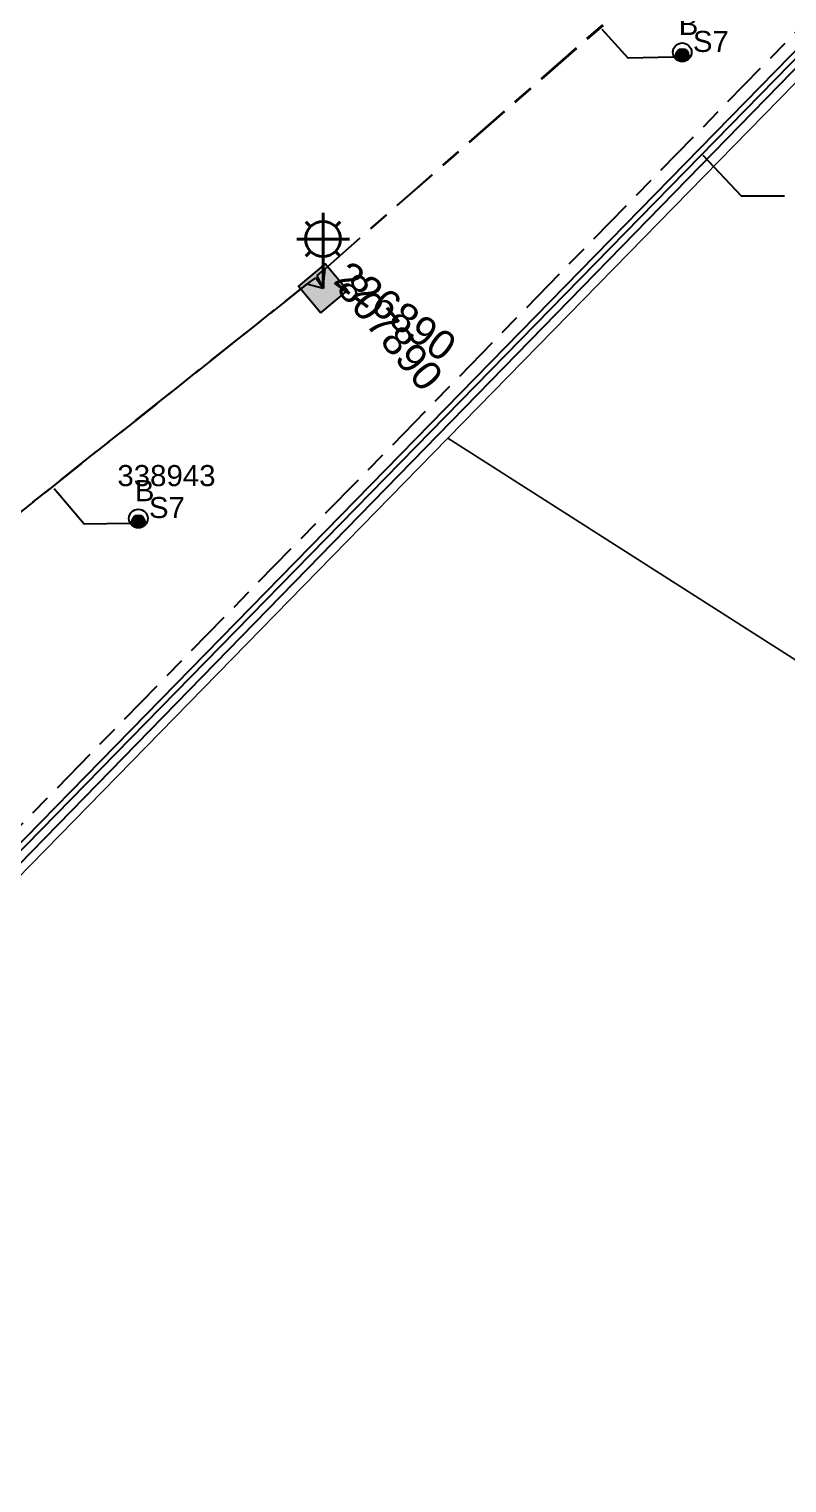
# Model space of a CAD drawing. Header units: metres. Extents: x 0 to 294317, y 0 to 6233398.
# Drawn here: x 292404.7 to 292469.4, y 6232032.2 to 6232156.4 of the extents above; entities that cross this region are included whole.
import ezdxf
from ezdxf.enums import TextEntityAlignment as Align

# ---------------------------------------------------------------- set-up
doc = ezdxf.new("R2010")
doc.units = ezdxf.units.M
doc.linetypes.add('Cable Exist UG', pattern=[8.2, 4, -1.2, 1.8, -1.2])
doc.layers.get('0').update_dxf_attribs({"color": 6})
for name, color, linetype in [('_User Miscellaneous2', 7, 'Continuous'), ('Duct_SP_EXT', 7, 'Continuous'), ('Equip_SP_SL_EXT', 7, 'Continuous'), ('Mains_HV_EXT', 7, 'Continuous'), ('Mains_SL_EXT', 7, 'Continuous'), ('Services_SP_EXT', 7, 'Continuous'), ('SupportsUG_SP_LV_SL_EXT', 7, 'Continuous'), ('Trench_SP_EXT', 7, 'Continuous')]:
    doc.layers.add(name, color=color, linetype=linetype)
doc.layers.add('Cadastre Land Parcels_SP_EXT', color=9, linetype='Continuous', lineweight=5)
doc.layers.add('Cadastre Roads_SP_EXT', color=9, linetype='Continuous', lineweight=5)
doc.styles.add('COLUMN_LABEL', font='arial.ttf')
doc.styles.add('iecARIAL', font='arial.ttf', dxfattribs={"height": 2})
doc.styles.add('POLE_LABEL', font='arial.ttf')
doc.styles.get("Standard").update_dxf_attribs({"font": 'arial.ttf'})

# ---------------------------------------------------------------- blocks, each defined once
blk = doc.blocks.new('COLUMN_EXT')
blk.add_hatch(color=256).paths.add_polyline_path([(-1.49, 1.48), (-1.49, -1.49), (1.48, -1.49), (1.48, 1.48)])
blk.add_lwpolyline([(-1.49, -1.49), (1.48, -1.49), (1.48, 1.48), (-1.49, 1.48)], close=True)
for tag, height, style, flags, p in [('ASSET_NUM', 2.5, 'COLUMN_LABEL', 8, (2, 2)), ('STRUCTURE_PLANT_NUMBER', 0.2, 'POLE_LABEL', 9, (1.81, 0.03)), ('STREET_CODE', 0.2, 'COLUMN_LABEL', 9, (1.81, -0.2))]:
    blk.add_attdef(tag, text='', height=height, dxfattribs=dict(style=style, flags=flags)).set_placement(p, align=Align.MIDDLE_LEFT)
at = {"flags": 9}
for tag, p in [('COLUMN_TYPE', (1.81, -0.4)), ('OWNED_BY', (1.81, -0.6)), ('STATE', (1.81, -0.8)), ('USAGE', (1.81, -1)), ('LEGEND', (1.81, -1.2)), ('STREETNAME', (1.81, -1.6)), ('SUBURB', (1.81, -1.8)), ('LOCATION', (1.81, -1.4)), ('NOTES', (1.81, -2))]:
    blk.add_attdef(tag, text='', height=0.2, dxfattribs=at).set_placement(p, align=Align.MIDDLE_LEFT)
at = {"flags": 1}
blk.add_attdef('Z', (1.81, -2.35), '', height=0.2, dxfattribs=at)
blk = doc.blocks.new('DUCT_EXT')
blk.add_circle((0, 0.8), 0.8)
at = {"flags": 1}
blk.add_attdef('Z', (0, 0), '', height=0.2, dxfattribs=at)
at = {"flags": 9}
for tag, p in [('DUCT_CODE', (0, 0)), ('XSECT_TYPE', (0, -0.2)), ('STATE', (0, -0.6)), ('FB_REFERENCE', (0, -0.4)), ('NOTES', (0, -0.8))]:
    blk.add_attdef(tag, text='', height=0.2, dxfattribs=at).set_placement(p, align=Align.MIDDLE_LEFT)
blk = doc.blocks.new('SL_LANTERN_EXT')
at = {"lineweight": 40}
for p, q in [((0, 1.97), (0, 6.47)), ((-1.46, 5.68), (-1.06, 5.28)), ((1.46, 5.68), (1.06, 5.28)), ((-2.25, 4.22), (2.25, 4.22)), ((-1.46, 2.76), (-1.06, 3.16)), ((0, 0), (0, 2.72)), ((1.46, 2.76), (1.06, 3.16))]:
    blk.add_line(p, q, dxfattribs=at)
blk.add_circle((0, 4.22), 1.5, dxfattribs=at)
at = {"style": 'iecARIAL', "flags": 8}
blk.add_attdef('ASSET_NUM', (1.5, 1.5), '', height=2.5, dxfattribs=at)
for tag, p, height, flags in [('CONSTRUCTED_VOLTAGE', (0.98, -0.65), 0.2, 9), ('CONTROL_TYPE', (0.98, -0.85), 0.2, 9), ('LANTERN_PURPOSE', (0.98, -1.05), 0.2, 9), ('LANTERN_TYPE', (0.98, -1.25), 0.2, 9), ('LNUMBER', (2.18, -3.25), 2.5, 8), ('OPERATING_VOLTAGE', (0.98, -1.65), 0.2, 9), ('ORIENTATION', (0.98, -1.85), 0.2, 9), ('OWNED_BY', (0.98, -2.05), 0.2, 9), ('STATE', (0.98, -2.25), 0.2, 9), ('NO_PHASES', (0.98, -1.45), 0.2, 9), ('USAGE', (0.98, -2.45), 0.2, 9), ('CEXIST', (0.98, -2.65), 0.2, 9), ('CNEW', (0.98, -2.85), 0.2, 9), ('CNUMBER', (0.98, -3.05), 0.2, 9), ('CREMOVE', (0.98, -3.25), 0.2, 9), ('CREPLACE', (0.98, -3.45), 0.2, 9), ('LKINGHEIGHT', (0.98, -3.65), 0.2, 9), ('LBRACKET', (0.98, -3.85), 0.2, 9), ('LBRACKETVOCAB', (0.98, -4.05), 0.2, 9), ('LCATEGORY', (0.98, -4.25), 0.2, 9), ('LCHARGE1', (0.98, -4.45), 0.2, 9), ('LCHARGE1PERCENT', (0.98, -4.65), 0.2, 9), ('LCHARGE2', (0.98, -4.85), 0.2, 9), ('LCHARGE2PERCENT', (0.98, -5.05), 0.2, 9), ('LCHARGE3', (0.98, -5.25), 0.2, 9), ('LCHARGE3PERCENT', (0.98, -5.45), 0.2, 9), ('LEXIST', (0.98, -5.65), 0.2, 9), ('LLAMP', (0.98, -5.85), 0.2, 9), ('LLAMPVOCAB', (0.98, -6.05), 0.2, 9), ('LMAST', (0.98, -6.25), 0.2, 9), ('LMASTVOCAB', (0.98, -6.45), 0.2, 9), ('LNEW', (0.98, -6.65), 0.2, 9), ('LANTNUMBER', (0.98, -6.85), 0.2, 9), ('LOUTREACH', (0.98, -7.25), 0.2, 9), ('LOUTREACHVOCAB', (0.98, -7.45), 0.2, 9), ('LRATECODE', (0.98, -7.65), 0.2, 9), ('LREMOVE', (0.98, -7.85), 0.2, 9), ('LREPLACE', (0.98, -8.05), 0.2, 9), ('LTYPE', (0.98, -8.25), 0.2, 9), ('LTYPEVOCAB', (0.98, -8.45), 0.2, 9), ('LEGEND', (0.98, -8.65), 0.2, 9), ('LOCATION', (0.98, -8.85), 0.2, 9), ('STREETNAME', (0.98, -9.25), 0.2, 9), ('SUBURB', (0.98, -9.45), 0.2, 1), ('NOTES', (0.98, -9.05), 0.2, 9)]:
    blk.add_attdef(tag, p, '', height=height, dxfattribs=dict(flags=flags))
blk = doc.blocks.new('CABLE_LARGE_EXT')
h = blk.add_hatch(color=256)
edge = h.paths.add_edge_path()
edge.add_arc((0, 0.55), 0.55, 0, 360)
blk.add_circle((0, 0.55), 0.55)
at = {"flags": 1}
blk.add_attdef('Z', (0, 0), '', height=0.2, dxfattribs=at)
at = {"flags": 9}
for tag, p in [('COND_CODE', (0, 0)), ('STATE', (0, -0.4)), ('XSECT_SIZE', (0, -0.6)), ('FB_REFERENCE', (0, -0.2)), ('NOTES', (0, -0.8))]:
    blk.add_attdef(tag, text='', height=0.2, dxfattribs=at).set_placement(p, align=Align.MIDDLE_LEFT)

msp = doc.modelspace()

# ---------------------------------------------------------------- linework, layer by layer
at = {"layer": 'Cadastre Land Parcels_SP_EXT', "linetype": 'Continuous'}
for points in [[(292529.34, 6232212.34), (292440.47, 6232121.47), (292484.47, 6232093.41)], [(292484.47, 6232093.41), (292440.47, 6232121.47), (292382.69, 6232062.4)]]:
    msp.add_lwpolyline(points, dxfattribs=at)
at = {"layer": 'Cadastre Roads_SP_EXT', "linetype": 'Continuous'}
msp.add_lwpolyline([(292382.69, 6232062.4), (292440.47, 6232121.47), (292529.34, 6232212.34), (292487.54, 6232247.52), (292479.39, 6232254.39), (292476.07, 6232248.44), (292466.73, 6232238.65), (292438, 6232207.77), (292431.16, 6232198.45), (292428.87, 6232190.32), (292378.46, 6232144.71)], dxfattribs=at)
at = {"layer": 'Duct_SP_EXT'}
for p, q in [((292361.96, 6232044.01), (292499.49, 6232184.55)), ((292362.32, 6232043.69), (292499.83, 6232184.22))]:
    msp.add_line(p, q, dxfattribs=at)
for points in [[(292459.74, 6232154.04), (292455.88, 6232153.96), (292453.67, 6232156.4)], [(292469.24, 6232142.15), (292465.56, 6232142.15), (292462.3, 6232145.63)], [(292413.25, 6232114.19), (292409.39, 6232114.12), (292406.81, 6232117.14)]]:
    msp.add_lwpolyline(points, dxfattribs=at)
at = {"layer": 'Mains_HV_EXT', "linetype": 'Cable Exist UG'}
msp.add_lwpolyline([(292332.83, 6232010.98), (292334.2, 6232010.28), (292361.25, 6232044.68), (292498.83, 6232185.47)], dxfattribs=at)
at = {"layer": 'Mains_SL_EXT', "linetype": 'Cable Exist UG'}
for points in [[(292429.81, 6232134.32), (292429.97, 6232135.96), (292463.73, 6232165.61), (292472.64, 6232170.43), (292484.8, 6232176.97)], [(292429.8, 6232134.28), (292428.42, 6232134.63), (292375.25, 6232092.36), (292375.19, 6232090.89)]]:
    msp.add_lwpolyline(points, dxfattribs=at)
at = {"layer": 'Services_SP_EXT'}
msp.add_lwpolyline([(292384.57, 6232061.95), (292383.59, 6232064.33), (292508.02, 6232191.9), (292524.3, 6232208.72), (292524.65, 6232210.59)], dxfattribs=at)
at = {"layer": 'Trench_SP_EXT', "linetype": 'Cable Exist UG'}
for points in [[(292429.8, 6232134.28), (292429.3, 6232135.37), (292429.97, 6232135.96), (292464.16, 6232165.85), (292484.8, 6232176.97)], [(292375.19, 6232090.89), (292375.25, 6232092.36), (292428.42, 6232134.63), (292429.19, 6232135.18), (292429.8, 6232134.28)]]:
    msp.add_lwpolyline(points, dxfattribs=at)

# ---------------------------------------------------------------- block references
at = {"layer": 'Duct_SP_EXT'}
for name, p in [('DUCT_EXT', (292460.5, 6232153.66)), ('CABLE_LARGE_EXT', (292460.5, 6232153.66)), ('DUCT_EXT', (292414.01, 6232113.81)), ('CABLE_LARGE_EXT', (292414.01, 6232113.81))]:
    msp.add_blockref(name, p, dxfattribs=at)
at = {"layer": 'Equip_SP_SL_EXT'}
ref = msp.add_blockref('SL_LANTERN_EXT', (292429.8, 6232134.28), dxfattribs=at)
ref.add_attrib('ASSET_NUM', '226890', dxfattribs={"layer": '0', "height": 2.5, "rotation": 323.7963, "style": 'iecARIAL'}).set_placement((292431.3, 6232135.78), align=Align.MIDDLE_LEFT)
at = {"layer": 'SupportsUG_SP_LV_SL_EXT'}
ref = msp.add_blockref('COLUMN_EXT', (292429.8, 6232134.28), dxfattribs=dict(at, rotation=39.89783485334207))
ref.add_attrib('ASSET_NUM', '807890', dxfattribs={"layer": '0', "height": 2.5, "rotation": 309.8978, "style": 'COLUMN_LABEL'}).set_placement((292431.8, 6232135.03), align=Align.MIDDLE_LEFT)

# ---------------------------------------------------------------- texts
at = {"layer": '_User Miscellaneous2'}
for s, p in [('B', (292460.2, 6232155.94)), ('S7', (292461.41, 6232154.49)), ('338943', (292412.22, 6232117.38)), ('B', (292413.71, 6232116.09)), ('S7', (292414.92, 6232114.65))]:
    msp.add_text(s, height=1.8, dxfattribs=at).set_placement(p)

doc.saveas('drawing.dxf')
